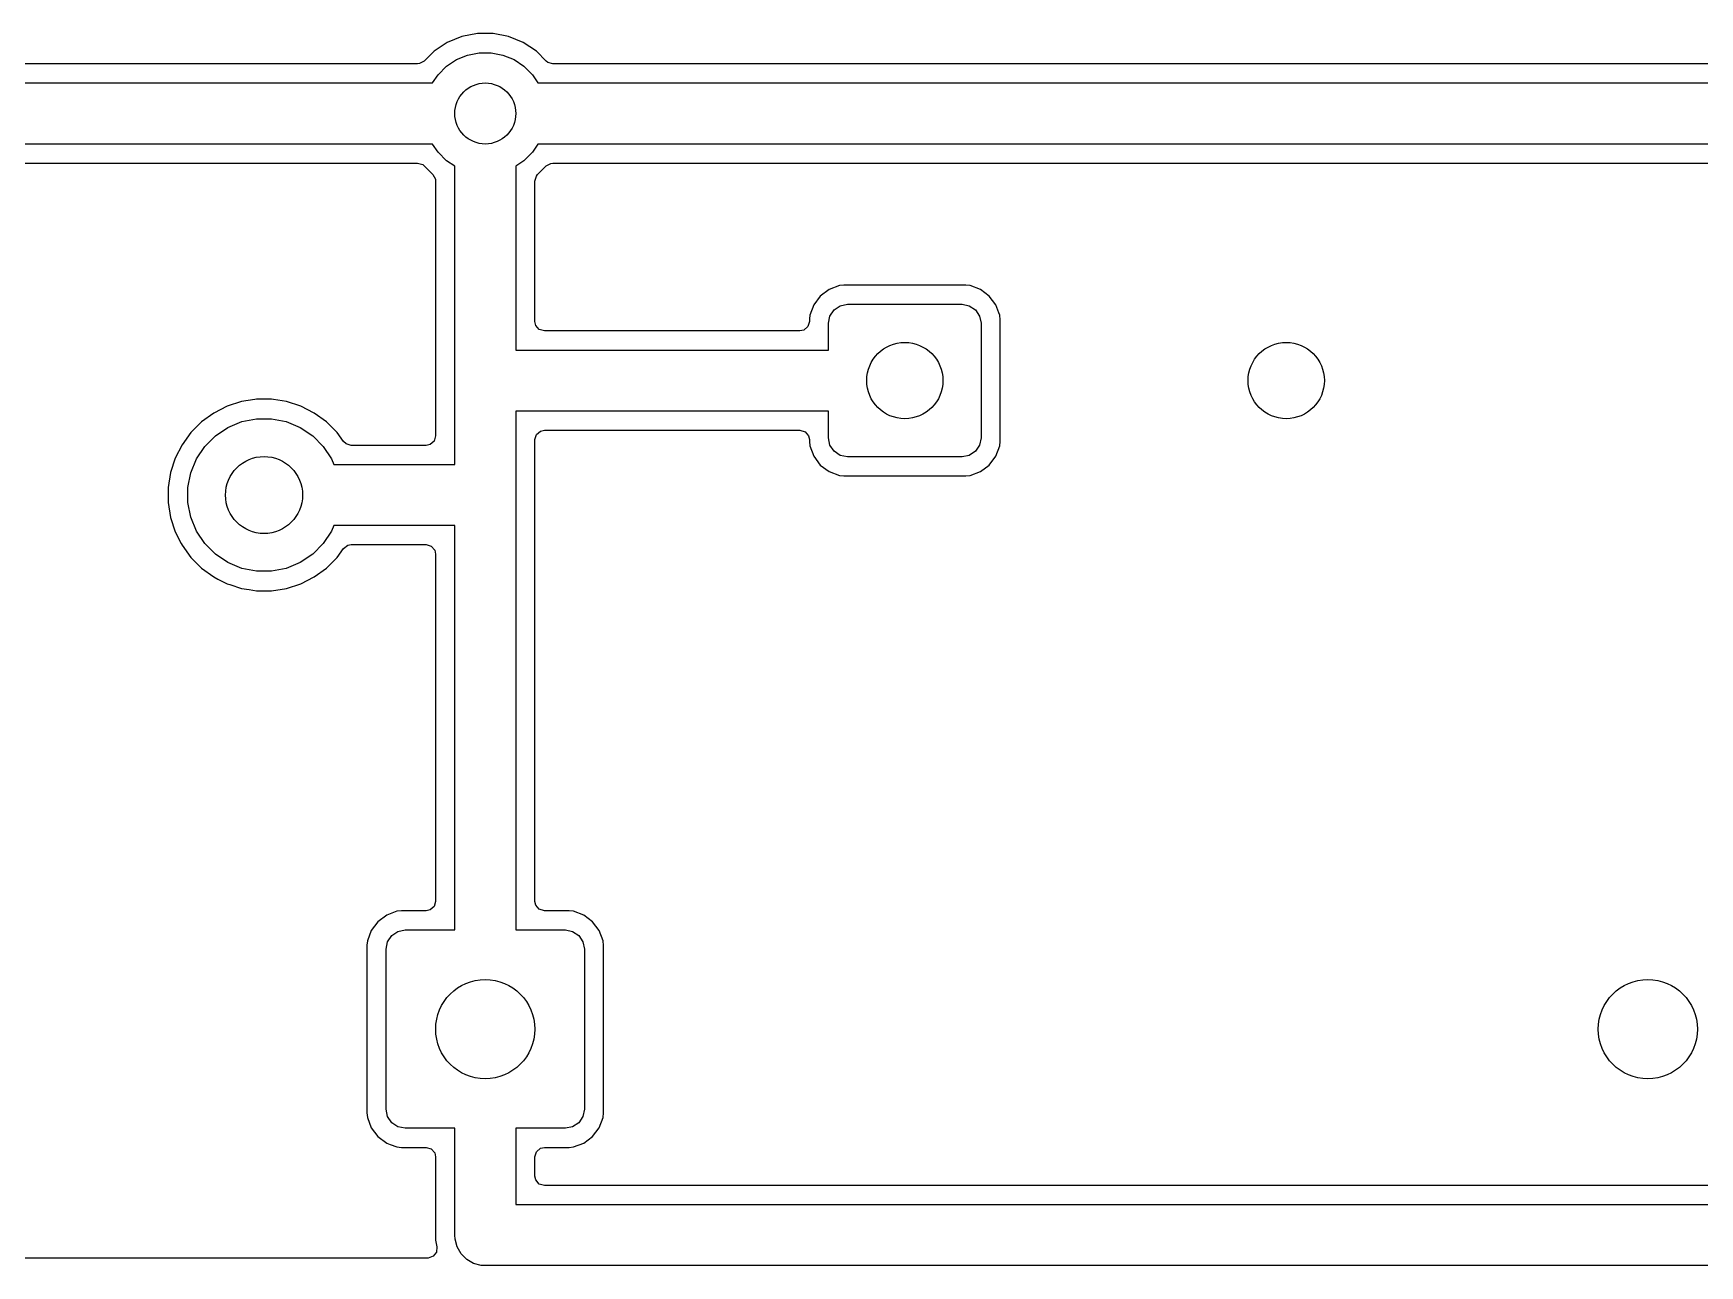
# Model space of a CAD drawing. Header units: millimetres. Extents: x 100.5 to 189.5, y -171.6 to -100.5.
# Drawn here: x 123.58 to 145.42, y -171.6 to -155.45 of the extents above; entities that cross this region are included whole.
import ezdxf

# ---------------------------------------------------------------- set-up
doc = ezdxf.new("R2010")
doc.units = ezdxf.units.MM
doc.layers.add('F.Cu', color=52, linetype='CONTINUOUS', true_color=0xb8bb26)

msp = doc.modelspace()

# ---------------------------------------------------------------- linework, layer by layer
at = {"layer": 'F.Cu', "linetype": 'CONTINUOUS'}
for p, q in [((129.193579, -155.48987), (129.002403, -155.569058)), ((129.193587, -155.489868), (129.193579, -155.48987)), ((129.39653, -155.4495), (129.193587, -155.489868)), ((129.396535, -155.4495), (129.39653, -155.4495)), ((129.603465, -155.4495), (129.396535, -155.4495)), ((129.603469, -155.4495), (129.603465, -155.4495)), ((129.806412, -155.489868), (129.603469, -155.4495)), ((129.80642, -155.48987), (129.806412, -155.489868)), ((129.997598, -155.569059), (129.80642, -155.48987)), ((128.830341, -155.684025), (128.701186, -155.813181)), ((128.830342, -155.684024), (128.830341, -155.684025)), ((129.002403, -155.569058), (128.830342, -155.684024)), ((129.122883, -155.794463), (129.267772, -155.734448)), ((129.267772, -155.734448), (129.421586, -155.703852)), ((129.421586, -155.703852), (129.578414, -155.703852)), ((129.578414, -155.703852), (129.732228, -155.734448)), ((129.732228, -155.734448), (129.877117, -155.794463)), ((130.083626, -155.626541), (129.997598, -155.569059)), ((130.169657, -155.684024), (130.083626, -155.626541)), ((130.298814, -155.813181), (130.169657, -155.684024)), ((128.613505, -155.8495), (120.4445, -155.8495)), ((128.639863, -155.846666), (128.613505, -155.8495)), ((128.701186, -155.813181), (128.639863, -155.846666)), ((128.881592, -155.992485), (128.992485, -155.881592)), ((128.992485, -155.881592), (129.122883, -155.794463)), ((129.877117, -155.794463), (130.007515, -155.881592)), ((130.007515, -155.881592), (130.118408, -155.992485)), ((130.319456, -155.829815), (130.298814, -155.813181)), ((130.386495, -155.8495), (130.319456, -155.829815)), ((150.2255, -155.8495), (130.386495, -155.8495)), ((120.07, -156.1), (128.809753, -156.1)), ((128.809753, -156.1), (128.881592, -155.992485)), ((130.118408, -155.992485), (130.190247, -156.1)), ((130.190247, -156.1), (150.6, -156.1)), ((128.809753, -156.9), (119.67, -156.9)), ((128.881592, -157.007515), (128.809753, -156.9)), ((128.992485, -157.118408), (128.881592, -157.007515)), ((130.118408, -157.007515), (130.007515, -157.118408)), ((130.190247, -156.9), (130.118408, -157.007515)), ((151, -156.9), (130.190247, -156.9)), ((119.734069, -157.1505), (128.613505, -157.1505)), ((128.613505, -157.1505), (128.680544, -157.170185)), ((128.680544, -157.170185), (128.701186, -157.186819)), ((128.701186, -157.186819), (128.813181, -157.298814)), ((129.1, -157.190247), (128.992485, -157.118408)), ((129.1, -161.1), (129.1, -157.190247)), ((130.007515, -157.118408), (129.9, -157.190247)), ((129.9, -157.190247), (129.9, -159.6)), ((130.186819, -157.298814), (130.298814, -157.186819)), ((130.298814, -157.186819), (130.360137, -157.153334)), ((130.360137, -157.153334), (130.386495, -157.1505)), ((130.386495, -157.1505), (151.064071, -157.1505)), ((128.813181, -157.298814), (128.846666, -157.360137)), ((128.846666, -157.360137), (128.8495, -157.386495)), ((128.8495, -157.386495), (128.8495, -160.7255)), ((130.1505, -157.386495), (130.170185, -157.319456)), ((130.1505, -159.2255), (130.1505, -157.386495)), ((130.170185, -157.319456), (130.186819, -157.298814)), ((134.007664, -158.806206), (133.892455, -158.892452)), ((134.007671, -158.806202), (134.007664, -158.806206)), ((134.142516, -158.755908), (134.007671, -158.806202)), ((134.202123, -158.749501), (134.142516, -158.755908)), ((134.202129, -158.7495), (134.202123, -158.749501)), ((135.797864, -158.7495), (134.202129, -158.7495)), ((135.797873, -158.7495), (135.797864, -158.7495)), ((135.797881, -158.7495), (135.797873, -158.7495)), ((135.797883, -158.749501), (135.797881, -158.7495)), ((135.857483, -158.755908), (135.797883, -158.749501)), ((135.992328, -158.806202), (135.857482, -158.755908)), ((135.857482, -158.755908), (135.857483, -158.755908)), ((135.992335, -158.806206), (135.992328, -158.806202)), ((136.107544, -158.892452), (135.992335, -158.806206)), ((133.806202, -159.007671), (133.755908, -159.142517)), ((133.806206, -159.007664), (133.806202, -159.007671)), ((133.892452, -158.892455), (133.806206, -159.007664)), ((133.892455, -158.892452), (133.892452, -158.892455)), ((134.073223, -159.073223), (134.154329, -159.01903)), ((134.154329, -159.01903), (134.25, -159)), ((134.25, -159), (135.75, -159)), ((135.75, -159), (135.845671, -159.01903)), ((135.845671, -159.01903), (135.926777, -159.073223)), ((136.107547, -158.892455), (136.107544, -158.892452)), ((136.193793, -159.007664), (136.107547, -158.892455)), ((136.193797, -159.007671), (136.193793, -159.007664)), ((136.232428, -159.111248), (136.193797, -159.007671)), ((130.161706, -159.277011), (130.1505, -159.2255)), ((133.7495, -159.2255), (133.729815, -159.292539)), ((133.749501, -159.202123), (133.7495, -159.202135)), ((133.7495, -159.202135), (133.7495, -159.2255)), ((133.750461, -159.193186), (133.749501, -159.202123)), ((133.755908, -159.142517), (133.750461, -159.193186)), ((134, -159.25), (134.01903, -159.154329)), ((134.01903, -159.154329), (134.073223, -159.073223)), ((135.926777, -159.073223), (135.98097, -159.154329)), ((135.98097, -159.154329), (136, -159.25)), ((136.244091, -159.142517), (136.232428, -159.111248)), ((136.250499, -159.202128), (136.244091, -159.142517)), ((136.2505, -160.797873), (136.250499, -159.202128)), ((130.207461, -159.329815), (130.161706, -159.277011)), ((130.2745, -159.3495), (130.207461, -159.329815)), ((133.6255, -159.3495), (130.2745, -159.3495)), ((133.677011, -159.338294), (133.6255, -159.3495)), ((133.729815, -159.292539), (133.677011, -159.338294)), ((134, -159.6), (134, -159.25)), ((136, -159.25), (136, -160.75)), ((129.9, -159.6), (134, -159.6)), ((126.306002, -160.275414), (126.11805, -160.336484)), ((126.477712, -160.248218), (126.306002, -160.275414)), ((126.50119, -160.2445), (126.477712, -160.248218)), ((126.69881, -160.2445), (126.50119, -160.2445)), ((126.725497, -160.248726), (126.69881, -160.2445)), ((126.893997, -160.275414), (126.725497, -160.248726)), ((127.081949, -160.336484), (126.893997, -160.275414)), ((125.782094, -160.54236), (125.64236, -160.682094)), ((125.941974, -160.4262), (125.782094, -160.54236)), ((126.11805, -160.336484), (125.941974, -160.4262)), ((126.126246, -160.613669), (126.308264, -160.538275)), ((126.308264, -160.538275), (126.501493, -160.499839)), ((126.501493, -160.499839), (126.698507, -160.499839)), ((126.698507, -160.499839), (126.891736, -160.538275)), ((126.891736, -160.538275), (127.073754, -160.613669)), ((127.258025, -160.4262), (127.081949, -160.336484)), ((127.417903, -160.542358), (127.258025, -160.4262)), ((127.557642, -160.682097), (127.417903, -160.542358)), ((134, -160.4), (129.9, -160.4)), ((129.9, -160.4), (129.9, -167.2)), ((134, -160.75), (134, -160.4)), ((125.64236, -160.682094), (125.5262, -160.841974)), ((125.823124, -160.862435), (125.962435, -160.723124)), ((125.962435, -160.723124), (126.126246, -160.613669)), ((127.073754, -160.613669), (127.237565, -160.723124)), ((127.237565, -160.723124), (127.376876, -160.862435)), ((127.641757, -160.797872), (127.557642, -160.682097)), ((128.8495, -160.7255), (128.829815, -160.792539)), ((130.1505, -160.7745), (130.170185, -160.707461)), ((130.170185, -160.707461), (130.222989, -160.661706)), ((130.222989, -160.661706), (130.2745, -160.6505)), ((130.2745, -160.6505), (133.625501, -160.6505)), ((133.625501, -160.6505), (133.69254, -160.670185)), ((133.69254, -160.670185), (133.738295, -160.722989)), ((133.738295, -160.722989), (133.749501, -160.7745)), ((134.01903, -160.845671), (134, -160.75)), ((136, -160.75), (135.98097, -160.845671)), ((125.5262, -160.841974), (125.436484, -161.01805)), ((125.713669, -161.026246), (125.823124, -160.862435)), ((127.376876, -160.862435), (127.486331, -161.026246)), ((127.64213, -160.798385), (127.641757, -160.797872)), ((127.675409, -160.829815), (127.64213, -160.798385)), ((127.742448, -160.8495), (127.675409, -160.829815)), ((128.7255, -160.8495), (127.742448, -160.8495)), ((128.777011, -160.838294), (128.7255, -160.8495)), ((128.829815, -160.792539), (128.777011, -160.838294)), ((130.1505, -166.8255), (130.1505, -160.7745)), ((133.749501, -160.7745), (133.749501, -160.797876)), ((133.749501, -160.797876), (133.755908, -160.857483)), ((133.755908, -160.857483), (133.806202, -160.992328)), ((134.073223, -160.926777), (134.01903, -160.845671)), ((134.154329, -160.98097), (134.073223, -160.926777)), ((134.25, -161), (134.154329, -160.98097)), ((135.845671, -160.98097), (135.75, -161)), ((135.926777, -160.926777), (135.845671, -160.98097)), ((135.98097, -160.845671), (135.926777, -160.926777)), ((136.193796, -160.992331), (136.244091, -160.857483)), ((136.244091, -160.857483), (136.2505, -160.797873)), ((125.375414, -161.206002), (125.3445, -161.40119)), ((125.436484, -161.01805), (125.375414, -161.206002)), ((125.599839, -161.401493), (125.638275, -161.208264)), ((125.638275, -161.208264), (125.713669, -161.026246)), ((127.486331, -161.026246), (127.516881, -161.1)), ((127.516881, -161.1), (129.1, -161.1)), ((133.806202, -160.992328), (133.806206, -160.992335)), ((133.806206, -160.992335), (133.892452, -161.107544)), ((133.892452, -161.107544), (133.892455, -161.107547)), ((133.892455, -161.107547), (134.007664, -161.193793)), ((134.007664, -161.193793), (134.007671, -161.193797)), ((134.007671, -161.193797), (134.142517, -161.244091)), ((135.75, -161), (134.25, -161)), ((135.857483, -161.244091), (135.992331, -161.193796)), ((135.992331, -161.193796), (136.107546, -161.107546)), ((136.107546, -161.107546), (136.193796, -160.992331)), ((125.3445, -161.40119), (125.3445, -161.598809)), ((125.599839, -161.598507), (125.599839, -161.401493)), ((134.142517, -161.244091), (134.142516, -161.244091)), ((134.142516, -161.244091), (134.149444, -161.244835)), ((134.149444, -161.244835), (134.202127, -161.2505)), ((134.202127, -161.2505), (135.797872, -161.250499)), ((135.797872, -161.250499), (135.857483, -161.244091)), ((125.3445, -161.598809), (125.375414, -161.793997)), ((125.638275, -161.791736), (125.599839, -161.598507)), ((125.375414, -161.793997), (125.436484, -161.981949)), ((125.713669, -161.973754), (125.638275, -161.791736)), ((125.436484, -161.981949), (125.515437, -162.136902)), ((125.823124, -162.137565), (125.713669, -161.973754)), ((127.486331, -161.973754), (127.376876, -162.137565)), ((127.516881, -161.9), (127.486331, -161.973754)), ((129.1, -161.9), (127.516881, -161.9)), ((129.1, -167.2), (129.1, -161.9)), ((125.515437, -162.136902), (125.5262, -162.158025)), ((125.5262, -162.158025), (125.642358, -162.317903)), ((125.962435, -162.276876), (125.823124, -162.137565)), ((126.126246, -162.386331), (125.962435, -162.276876)), ((127.237565, -162.276876), (127.073754, -162.386331)), ((127.376876, -162.137565), (127.237565, -162.276876)), ((127.557642, -162.317903), (127.64213, -162.201614)), ((127.64213, -162.201614), (127.69746, -162.158949)), ((127.69746, -162.158949), (127.742448, -162.1505)), ((127.742448, -162.1505), (128.7255, -162.1505)), ((128.7255, -162.1505), (128.792539, -162.170185)), ((128.792539, -162.170185), (128.838294, -162.222989)), ((128.838294, -162.222989), (128.8495, -162.2745)), ((128.8495, -162.2745), (128.8495, -166.8255)), ((125.642358, -162.317903), (125.782097, -162.457642)), ((125.782097, -162.457642), (125.941975, -162.5738)), ((126.308264, -162.461725), (126.126246, -162.386331)), ((126.501493, -162.500161), (126.308264, -162.461725)), ((126.698507, -162.500161), (126.501493, -162.500161)), ((126.891736, -162.461725), (126.698507, -162.500161)), ((127.073754, -162.386331), (126.891736, -162.461725)), ((127.258025, -162.5738), (127.417903, -162.457642)), ((127.417903, -162.457642), (127.557642, -162.317903)), ((125.941975, -162.5738), (125.995731, -162.60119)), ((125.995731, -162.60119), (126.11805, -162.663515)), ((126.11805, -162.663515), (126.118052, -162.663515)), ((126.118052, -162.663515), (126.118055, -162.663517)), ((126.118055, -162.663517), (126.152464, -162.674697)), ((126.152464, -162.674697), (126.306002, -162.724585)), ((126.306002, -162.724585), (126.403596, -162.740042)), ((126.69881, -162.7555), (126.893997, -162.724585)), ((126.893997, -162.724585), (127.081945, -162.663517)), ((127.081945, -162.663517), (127.258025, -162.5738)), ((126.403596, -162.740042), (126.50119, -162.7555)), ((126.50119, -162.7555), (126.501191, -162.7555)), ((126.501191, -162.7555), (126.698809, -162.7555)), ((126.698809, -162.7555), (126.69881, -162.7555)), ((128.8495, -166.8255), (128.829815, -166.892539)), ((130.161706, -166.877011), (130.1505, -166.8255)), ((130.207461, -166.929815), (130.161706, -166.877011)), ((128.092452, -167.092455), (128.006206, -167.207664)), ((128.092455, -167.092452), (128.092452, -167.092455)), ((128.207664, -167.006206), (128.092455, -167.092452)), ((128.207671, -167.006202), (128.207664, -167.006206)), ((128.342516, -166.955908), (128.207671, -167.006202)), ((128.402123, -166.949501), (128.342516, -166.955908)), ((128.40213, -166.9495), (128.402123, -166.949501)), ((128.7255, -166.9495), (128.40213, -166.9495)), ((128.777011, -166.938294), (128.7255, -166.9495)), ((128.829815, -166.892539), (128.777011, -166.938294)), ((130.2745, -166.9495), (130.207461, -166.929815)), ((130.597865, -166.9495), (130.2745, -166.9495)), ((130.597873, -166.9495), (130.597865, -166.9495)), ((130.597881, -166.9495), (130.597873, -166.9495)), ((130.597883, -166.949501), (130.597881, -166.9495)), ((130.657483, -166.955908), (130.597883, -166.949501)), ((130.792328, -167.006202), (130.657482, -166.955908)), ((130.657482, -166.955908), (130.657483, -166.955908)), ((130.792335, -167.006206), (130.792328, -167.006202)), ((130.907544, -167.092452), (130.792335, -167.006206)), ((130.907547, -167.092455), (130.907544, -167.092452)), ((130.993793, -167.207664), (130.907547, -167.092455)), ((128.006202, -167.207671), (127.955908, -167.342517)), ((128.006206, -167.207664), (128.006202, -167.207671)), ((128.21903, -167.354329), (128.273223, -167.273223)), ((128.273223, -167.273223), (128.354329, -167.21903)), ((128.354329, -167.21903), (128.45, -167.2)), ((128.45, -167.2), (129.1, -167.2)), ((129.9, -167.2), (130.55, -167.2)), ((130.55, -167.2), (130.645671, -167.21903)), ((130.645671, -167.21903), (130.726777, -167.273223)), ((130.726777, -167.273223), (130.78097, -167.354329)), ((130.993795, -167.207668), (130.993793, -167.207664)), ((130.993796, -167.207669), (130.993795, -167.207668)), ((131.044091, -167.342517), (130.993796, -167.207669)), ((127.949501, -167.402123), (127.9495, -167.402135)), ((127.9495, -167.402135), (127.9495, -169.59787)), ((127.949782, -167.3995), (127.949501, -167.402123)), ((127.955908, -167.342517), (127.949782, -167.3995)), ((128.2, -167.45), (128.21903, -167.354329)), ((128.2, -169.55), (128.2, -167.45)), ((130.78097, -167.354329), (130.8, -167.45)), ((130.8, -167.45), (130.8, -169.55)), ((131.050499, -167.402128), (131.044091, -167.342517)), ((131.0505, -169.597873), (131.050499, -167.402128)), ((127.9495, -169.59787), (127.949501, -169.597876)), ((127.949501, -169.597876), (127.955908, -169.657483)), ((127.955908, -169.657483), (128.006202, -169.792328)), ((128.21903, -169.645671), (128.2, -169.55)), ((128.273223, -169.726777), (128.21903, -169.645671)), ((128.354329, -169.78097), (128.273223, -169.726777)), ((130.726777, -169.726777), (130.645671, -169.78097)), ((130.78097, -169.645671), (130.726777, -169.726777)), ((130.8, -169.55), (130.78097, -169.645671)), ((130.993796, -169.792331), (131.044091, -169.657483)), ((131.044091, -169.657483), (131.0505, -169.597873)), ((128.006202, -169.792328), (128.006206, -169.792335)), ((128.006206, -169.792335), (128.092452, -169.907544)), ((128.092452, -169.907544), (128.092455, -169.907547)), ((128.092455, -169.907547), (128.207664, -169.993793)), ((128.45, -169.8), (128.354329, -169.78097)), ((129.1, -169.8), (128.45, -169.8)), ((129.1, -171.2), (129.1, -169.8)), ((130.55, -169.8), (129.9, -169.8)), ((129.9, -169.8), (129.9, -170.8)), ((130.645671, -169.78097), (130.55, -169.8)), ((130.792331, -169.993796), (130.907546, -169.907546)), ((130.907546, -169.907546), (130.993796, -169.792331)), ((128.207664, -169.993793), (128.207671, -169.993797)), ((128.207671, -169.993797), (128.252618, -170.010561)), ((128.252618, -170.010561), (128.342517, -170.044091)), ((128.342517, -170.044091), (128.402127, -170.0505)), ((128.402127, -170.0505), (128.7255, -170.050499)), ((128.7255, -170.050499), (128.792539, -170.070183)), ((128.792539, -170.070183), (128.838294, -170.122987)), ((128.838294, -170.122987), (128.8495, -170.174499)), ((130.1505, -170.174499), (130.170185, -170.10746)), ((130.170185, -170.10746), (130.222989, -170.061705)), ((130.222989, -170.061705), (130.2745, -170.050499)), ((130.2745, -170.050499), (130.597871, -170.050499)), ((130.597871, -170.050499), (130.597872, -170.050499)), ((130.597872, -170.050499), (130.657483, -170.044091)), ((130.657483, -170.044091), (130.792331, -169.993796)), ((128.8495, -170.174499), (128.8495, -171.264073)), ((130.1505, -170.4255), (130.1505, -170.174499)), ((130.161706, -170.477011), (130.1505, -170.4255)), ((130.207461, -170.529815), (130.161706, -170.477011)), ((130.2745, -170.5495), (130.207461, -170.529815)), ((183.0255, -170.5495), (130.2745, -170.5495)), ((129.9, -170.8), (183.4, -170.8)), ((129.103422, -171.25221), (129.1, -171.2)), ((129.130448, -171.353073), (129.103422, -171.25221)), ((128.860725, -171.4214), (128.817862, -171.476578)), ((128.8495, -171.264073), (128.866952, -171.351809)), ((128.866952, -171.351809), (128.860725, -171.4214)), ((129.182659, -171.443505), (129.130448, -171.353073)), ((129.256495, -171.517341), (129.182659, -171.443505)), ((128.745335, -171.5), (101.241555, -171.5)), ((128.751972, -171.499822), (128.745335, -171.5)), ((128.817862, -171.476578), (128.751972, -171.499822)), ((129.346927, -171.569552), (129.256495, -171.517341)), ((129.44779, -171.596578), (129.346927, -171.569552)), ((129.5, -171.6), (129.44779, -171.596578)), ((183.8, -171.6), (129.5, -171.6))]:
    msp.add_line(p, q, dxfattribs=at)
at = {"layer": 'F.Cu'}
for centre, radius in [((129.5, -156.5), 0.4), ((129.5, -156.5), 0.4), ((135, -160), 0.5), ((135, -160), 0.5), ((140, -160), 0.5), ((140, -160), 0.5), ((126.6, -161.5), 0.505), ((126.6, -161.5), 0.505), ((129.5, -168.5), 0.65), ((129.5, -168.5), 0.65), ((144.74, -168.5), 0.65), ((144.74, -168.5), 0.65)]:
    msp.add_circle(centre, radius, dxfattribs=at)

doc.saveas('drawing.dxf')
